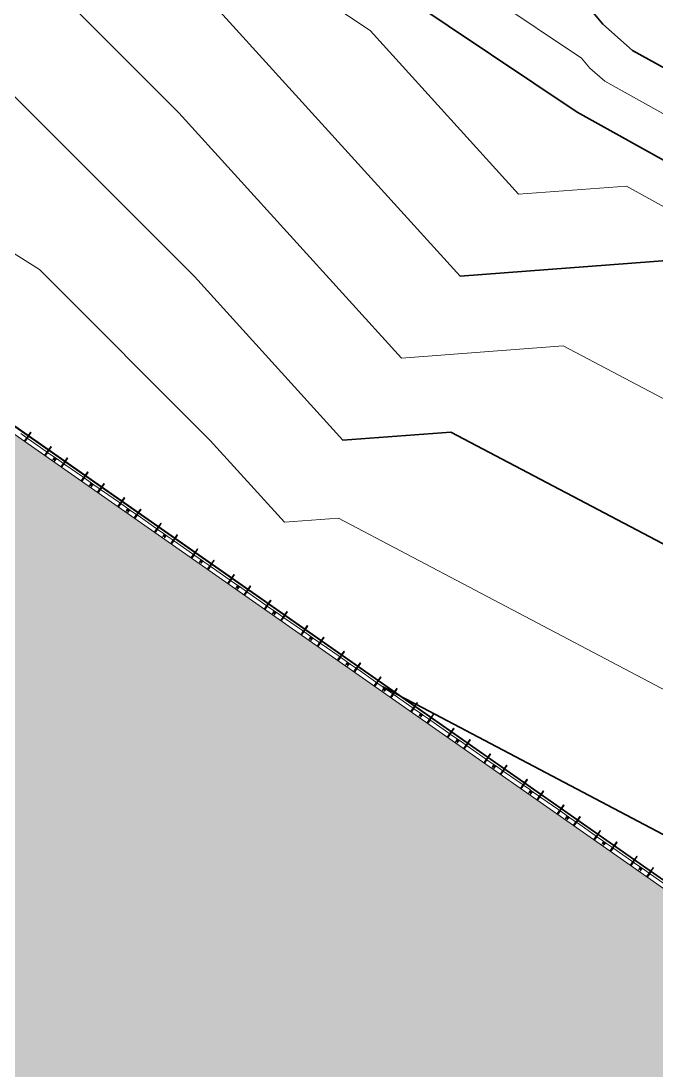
# Model space of a CAD drawing. Header units: millimetres. Extents: x -861324 to 439029, y -308065 to 694685.
# Drawn here: x -388432 to -352718, y 197215 to 256241 of the extents above; entities that cross this region are included whole.
import ezdxf

# ---------------------------------------------------------------- set-up
doc = ezdxf.new("R2010")
doc.units = ezdxf.units.MM
for name, color, linetype, lineweight in [('A-DETL-GENF', 92, 'Continuous', 9), ('A-DETL-THIN', 151, 'Continuous', 9), ('A-GENM', 13, 'Continuous', 9), ('C-TOPO-MAJR', 7, 'Continuous', 35), ('C-TOPO-MINR', 7, 'Continuous', 9), ('S-BEAM', 12, 'Continuous', 9)]:
    doc.layers.add(name, color=color, linetype=linetype, lineweight=lineweight)

# ---------------------------------------------------------------- blocks, each defined once
blk = doc.blocks.new('Dầm C52 - Dầm C52-19794-BỐ TRÍ BÈ PIN HỒ BẢN MÒNG')
at = {"layer": 'S-BEAM', "color": 7}
for p, q in [((38987, 20), (39347, 20)), ((39387, 20), (39613, 20)), ((39613, 20), (39613, -20)), ((39347, -20), (38987, -20)), ((39613, -20), (39387, -20))]:
    blk.add_line(p, q, dxfattribs=at)
blk = doc.blocks.new('Dầm C52 - Dầm C52-V178-BỐ TRÍ BÈ PIN HỒ BẢN MÒNG')
at = {"layer": 'S-BEAM', "color": 7}
for p, q in [((38987, 20), (39347, 20)), ((39387, 20), (39613, 20)), ((39613, 20), (39613, -20)), ((39347, -20), (38987, -20)), ((39613, -20), (39412, -20))]:
    blk.add_line(p, q, dxfattribs=at)
blk = doc.blocks.new('Dầm C52 - Dầm C52-V179-BỐ TRÍ BÈ PIN HỒ BẢN MÒNG')
at = {"layer": 'S-BEAM', "color": 7}
for p, q in [((38987, 20), (39347, 20)), ((39387, 20), (39613, 20)), ((39613, 20), (39613, -20)), ((39347, -20), (38987, -20)), ((39613, -20), (39400, -20))]:
    blk.add_line(p, q, dxfattribs=at)
blk = doc.blocks.new('Dầm C52 - Dầm C52-V180-BỐ TRÍ BÈ PIN HỒ BẢN MÒNG')
at = {"layer": 'S-BEAM', "color": 7}
for p, q in [((38987, 20), (39347, 20)), ((39387, 20), (39613, 20)), ((39613, 20), (39613, -20)), ((39347, -20), (38987, -20)), ((39613, -20), (39387, -20))]:
    blk.add_line(p, q, dxfattribs=at)
blk = doc.blocks.new('Dầm C52 - Dầm C52-V181-BỐ TRÍ BÈ PIN HỒ BẢN MÒNG')
at = {"layer": 'S-BEAM', "color": 7}
for p, q in [((38987, 20), (39335, 20)), ((39387, 20), (39613, 20)), ((39613, 20), (39613, -20)), ((39347, -20), (38987, -20)), ((39613, -20), (39387, -20))]:
    blk.add_line(p, q, dxfattribs=at)
blk = doc.blocks.new('Dầm C52 - Dầm C52-V182-BỐ TRÍ BÈ PIN HỒ BẢN MÒNG')
at = {"layer": 'S-BEAM', "color": 7}
for p, q in [((38987, 20), (39347, 20)), ((39387, 20), (39613, 20)), ((39613, 20), (39613, -20)), ((39347, -20), (38987, -20)), ((39613, -20), (39387, -20))]:
    blk.add_line(p, q, dxfattribs=at)
blk = doc.blocks.new('Dầm C52 - Dầm C52-V183-BỐ TRÍ BÈ PIN HỒ BẢN MÒNG')
at = {"layer": 'S-BEAM', "color": 7}
for p, q in [((38987, 20), (39322, 20)), ((39387, 20), (39613, 20)), ((39613, 20), (39613, -20)), ((39347, -20), (38987, -20)), ((39613, -20), (39387, -20))]:
    blk.add_line(p, q, dxfattribs=at)
blk = doc.blocks.new('Dai phao do pin - DẢI PHAO ĐỠ PIN-V210-BỐ TRÍ BÈ PIN HỒ BẢN MÒNG')
at = {"layer": 'A-GENM', "color": 7}
for p, q in [((-780, 242), (-1130, 242)), ((-780, 242), (-721, 242)), ((-730, 0), (-730, 192)), ((-681, 242), (-620, 242)), ((-670, 192), (-670, 0)), ((610, 242), (-620, 242)), ((610, 242), (669, 242)), ((660, 0), (660, 192)), ((709, 242), (770, 242)), ((720, 192), (720, 0)), ((1130, 242), (770, 242)), ((1190, 118), (1190, 182)), ((1282, 118), (1190, 118)), ((1198, 88), (1198, 0)), ((1320, 118), (1228, 118)), ((1312, 0), (1312, 88)), ((1320, 182), (1320, 118)), ((1730, 242), (1380, 242)), ((1730, 242), (1789, 242)), ((1780, 0), (1780, 192)), ((1829, 242), (1890, 242)), ((1840, 192), (1840, 0)), ((3120, 242), (1890, 242)), ((3120, 242), (3179, 242)), ((3170, 0), (3170, 192)), ((3219, 242), (3280, 242)), ((3230, 192), (3230, 0)), ((3640, 242), (3280, 242)), ((3700, 118), (3700, 182)), ((3792, 118), (3700, 118)), ((3708, 88), (3708, 0)), ((3830, 118), (3738, 118)), ((3822, 0), (3822, 88)), ((3830, 182), (3830, 118)), ((4240, 242), (3890, 242)), ((4240, 242), (4299, 242)), ((4290, 0), (4290, 192)), ((4339, 242), (4400, 242)), ((4350, 192), (4350, 0)), ((5630, 242), (4400, 242)), ((5630, 242), (5689, 242)), ((5680, 0), (5680, 192)), ((5729, 242), (5790, 242)), ((5740, 192), (5740, 0)), ((6150, 242), (5790, 242)), ((6210, 118), (6210, 182)), ((6302, 118), (6210, 118)), ((6218, 88), (6218, 0)), ((6340, 118), (6248, 118)), ((6332, 0), (6332, 88)), ((6340, 182), (6340, 118)), ((6750, 242), (6400, 242)), ((6750, 242), (6809, 242)), ((6800, 0), (6800, 192)), ((6849, 242), (6910, 242)), ((6860, 192), (6860, 0)), ((8140, 242), (6910, 242)), ((8140, 242), (8199, 242)), ((8190, 0), (8190, 192)), ((8239, 242), (8300, 242)), ((8250, 192), (8250, 0)), ((8660, 242), (8300, 242)), ((8720, 118), (8720, 182)), ((8812, 118), (8720, 118)), ((8728, 88), (8728, 0)), ((8850, 118), (8758, 118)), ((8842, 0), (8842, 88)), ((8850, 182), (8850, 118)), ((9260, 242), (8910, 242)), ((9260, 242), (9319, 242)), ((9310, 0), (9310, 192)), ((9359, 242), (9420, 242)), ((9370, 192), (9370, 0)), ((10650, 242), (9420, 242)), ((10650, 242), (10683, 242)), ((10700, 0), (10700, 192)), ((10749, 242), (10810, 242)), ((10760, 192), (10760, 0)), ((11170, 242), (10810, 242)), ((11230, 118), (11230, 182)), ((11322, 118), (11230, 118)), ((11238, 88), (11238, 0)), ((11360, 118), (11268, 118)), ((11352, 0), (11352, 88)), ((11360, 182), (11360, 118)), ((11770, 242), (11420, 242)), ((11770, 242), (11829, 242)), ((11820, 0), (11820, 192)), ((11869, 242), (11930, 242)), ((11880, 192), (11880, 0)), ((13160, 242), (11930, 242)), ((13160, 242), (13219, 242)), ((13210, 0), (13210, 192)), ((13259, 242), (13320, 242)), ((13270, 192), (13270, 0)), ((13680, 242), (13320, 242)), ((13740, 118), (13740, 182)), ((13832, 118), (13740, 118)), ((13748, 88), (13748, 0)), ((13870, 118), (13778, 118)), ((13862, 0), (13862, 88)), ((13870, 182), (13870, 118)), ((14280, 242), (13930, 242)), ((14280, 242), (14339, 242)), ((14330, 0), (14330, 192)), ((14379, 242), (14440, 242)), ((14390, 192), (14390, 0)), ((15670, 242), (14440, 242)), ((15670, 242), (15729, 242)), ((15720, 0), (15720, 192)), ((15769, 242), (15830, 242)), ((15780, 192), (15780, 0)), ((16190, 242), (15830, 242)), ((16250, 118), (16250, 182)), ((16342, 118), (16250, 118)), ((16258, 88), (16258, 0)), ((16380, 118), (16288, 118)), ((16372, 0), (16372, 88)), ((16380, 182), (16380, 118)), ((16790, 242), (16440, 242)), ((16790, 242), (16849, 242)), ((16840, 0), (16840, 192)), ((16889, 242), (16950, 242)), ((16900, 192), (16900, 0)), ((18180, 242), (16950, 242)), ((18180, 242), (18239, 242)), ((18230, 0), (18230, 192)), ((18279, 242), (18340, 242)), ((18290, 192), (18290, 0)), ((18700, 242), (18340, 242)), ((18760, 118), (18760, 182)), ((18852, 118), (18760, 118)), ((18768, 88), (18768, 0)), ((18890, 118), (18798, 118)), ((18882, 0), (18882, 88)), ((18890, 182), (18890, 118)), ((19300, 242), (18950, 242)), ((19300, 242), (19359, 242)), ((19350, 0), (19350, 192)), ((19399, 242), (19460, 242)), ((19410, 192), (19410, 0)), ((20690, 242), (19460, 242)), ((20690, 242), (20749, 242)), ((20740, 0), (20740, 192)), ((20789, 242), (20850, 242)), ((20800, 192), (20800, 0)), ((21210, 242), (20850, 242)), ((21270, 118), (21270, 182)), ((21362, 118), (21270, 118)), ((21278, 88), (21278, 0)), ((21400, 118), (21308, 118)), ((21392, 0), (21392, 88)), ((21400, 182), (21400, 118)), ((21810, 242), (21460, 242)), ((21810, 242), (21869, 242)), ((21860, 0), (21860, 192)), ((21909, 242), (21970, 242)), ((21920, 192), (21920, 0)), ((23200, 242), (21970, 242)), ((23200, 242), (23259, 242)), ((23250, 0), (23250, 192)), ((23299, 242), (23360, 242)), ((23310, 192), (23310, 0)), ((23720, 242), (23360, 242)), ((23780, 118), (23780, 182)), ((23872, 118), (23780, 118)), ((23788, 88), (23788, 0)), ((23910, 118), (23818, 118)), ((23902, 0), (23902, 88)), ((23910, 182), (23910, 118)), ((24320, 242), (23970, 242)), ((24326, 242), (24379, 242)), ((24370, 0), (24370, 192)), ((24419, 242), (24480, 242)), ((24430, 192), (24430, 0)), ((25710, 242), (24480, 242)), ((25710, 242), (25769, 242)), ((25760, 0), (25760, 192)), ((25809, 242), (25870, 242)), ((25820, 192), (25820, 0)), ((26230, 242), (25870, 242)), ((26290, 118), (26290, 182)), ((26382, 118), (26290, 118)), ((26298, 88), (26298, 0)), ((26420, 118), (26328, 118)), ((26412, 0), (26412, 88)), ((26420, 182), (26420, 118)), ((26830, 242), (26480, 242)), ((26830, 242), (26889, 242)), ((26880, 0), (26880, 192)), ((26929, 242), (26990, 242)), ((26940, 192), (26940, 0)), ((28220, 242), (26990, 242)), ((28220, 242), (28279, 242)), ((28270, 0), (28270, 192)), ((28319, 242), (28380, 242)), ((28330, 192), (28330, 0)), ((28740, 242), (28380, 242)), ((28800, 118), (28800, 182)), ((28892, 118), (28800, 118)), ((28808, 88), (28808, 0)), ((28930, 118), (28838, 118)), ((28922, 0), (28922, 88)), ((28930, 182), (28930, 118)), ((29340, 242), (28990, 242)), ((29340, 242), (29399, 242)), ((29390, 0), (29390, 192)), ((29439, 242), (29500, 242)), ((29450, 192), (29450, 0)), ((30730, 242), (29500, 242)), ((30730, 242), (30789, 242)), ((30780, 0), (30780, 192)), ((30829, 242), (30890, 242)), ((30840, 192), (30840, 0)), ((31250, 242), (30890, 242)), ((31310, 118), (31310, 182)), ((31402, 118), (31310, 118)), ((31318, 88), (31318, 0)), ((31440, 118), (31348, 118)), ((31432, 0), (31432, 88)), ((31440, 182), (31440, 118)), ((31850, 242), (31500, 242)), ((31850, 242), (31909, 242)), ((31900, 0), (31900, 192)), ((31949, 242), (32010, 242)), ((31960, 192), (31960, 0)), ((33240, 242), (32010, 242)), ((33240, 242), (33299, 242)), ((33290, 0), (33290, 192)), ((33339, 242), (33400, 242)), ((33350, 192), (33350, 0)), ((33760, 242), (33400, 242)), ((33820, 118), (33820, 182)), ((33912, 118), (33820, 118)), ((33828, 88), (33828, 0)), ((33950, 118), (33858, 118)), ((33942, 0), (33942, 88)), ((33950, 182), (33950, 118)), ((34360, 242), (34010, 242)), ((34360, 242), (34419, 242)), ((34410, 0), (34410, 192)), ((34459, 242), (34520, 242)), ((34470, 192), (34470, 0)), ((35750, 242), (34520, 242)), ((35750, 242), (35809, 242)), ((35800, 0), (35800, 192)), ((35849, 242), (35910, 242)), ((35860, 192), (35860, 0)), ((36270, 242), (35910, 242)), ((36330, 118), (36330, 182)), ((36422, 118), (36330, 118)), ((36338, 88), (36338, 0)), ((36460, 118), (36368, 118)), ((36452, 0), (36452, 88)), ((36460, 182), (36460, 118)), ((36870, 242), (36520, 242)), ((36870, 242), (36929, 242)), ((36920, 0), (36920, 192)), ((36969, 242), (37030, 242)), ((36980, 192), (36980, 0)), ((38260, 242), (37030, 242)), ((38260, 242), (38319, 242)), ((38310, 0), (38310, 192)), ((38359, 242), (38420, 242)), ((38370, 192), (38370, 0)), ((38780, 242), (38420, 242)), ((38840, 118), (38840, 182)), ((38932, 118), (38840, 118)), ((38848, 88), (38848, 0)), ((38970, 118), (38878, 118)), ((38962, 0), (38962, 88)), ((38970, 182), (38970, 118)), ((39380, 242), (39030, 242)), ((39380, 242), (39439, 242)), ((39430, 0), (39430, 192)), ((39479, 242), (39540, 242)), ((39490, 192), (39490, 0)), ((40770, 242), (39540, 242)), ((40770, 242), (40829, 242)), ((40820, 0), (40820, 192)), ((40869, 242), (40930, 242)), ((40880, 192), (40880, 0)), ((41290, 242), (40930, 242)), ((41350, 118), (41350, 182)), ((41442, 118), (41350, 118)), ((41358, 88), (41358, 0)), ((41480, 118), (41388, 118)), ((41472, 0), (41472, 88)), ((41480, 182), (41480, 118)), ((41890, 242), (41540, 242)), ((41890, 242), (41949, 242)), ((41940, 0), (41940, 192)), ((41989, 242), (42050, 242)), ((42000, 192), (42000, 0)), ((43280, 242), (42050, 242))]:
    blk.add_line(p, q, dxfattribs=at)
at = {"layer": 'A-GENM', "color": 9}
for p, q in [((-780, 242), (-721, 242)), ((-681, 242), (-620, 242)), ((610, 242), (669, 242)), ((709, 242), (770, 242)), ((1130, 242), (1312, 242)), ((1312, 242), (1130, 242)), ((1190, 182), (1190, 118)), ((1190, 118), (1190, 182)), ((1190, 182), (1190, 118)), ((1190, 118), (1282, 118)), ((1282, 118), (1190, 118)), ((1190, 118), (1282, 118)), ((1198, 242), (1380, 242)), ((1198, 116), (1198, 242)), ((1198, 242), (1198, 116)), ((1380, 242), (1198, 242)), ((1228, 118), (1320, 118)), ((1320, 118), (1228, 118)), ((1228, 118), (1320, 118)), ((1312, 242), (1312, 116)), ((1312, 116), (1312, 242)), ((1320, 118), (1320, 182)), ((1320, 182), (1320, 118)), ((1320, 118), (1320, 182)), ((1730, 242), (1789, 242)), ((1829, 242), (1890, 242)), ((3120, 242), (3179, 242)), ((3219, 242), (3280, 242)), ((3640, 242), (3822, 242)), ((3822, 242), (3640, 242)), ((3700, 182), (3700, 118)), ((3700, 118), (3700, 182)), ((3700, 182), (3700, 118)), ((3700, 118), (3792, 118)), ((3792, 118), (3700, 118)), ((3700, 118), (3792, 118)), ((3708, 242), (3890, 242)), ((3708, 116), (3708, 242)), ((3708, 242), (3708, 116)), ((3890, 242), (3708, 242)), ((3738, 118), (3830, 118)), ((3830, 118), (3738, 118)), ((3738, 118), (3830, 118)), ((3822, 242), (3822, 116)), ((3822, 116), (3822, 242)), ((3830, 118), (3830, 182)), ((3830, 182), (3830, 118)), ((3830, 118), (3830, 182)), ((4240, 242), (4299, 242)), ((4339, 242), (4400, 242)), ((5630, 242), (5689, 242)), ((5729, 242), (5790, 242)), ((6150, 242), (6332, 242)), ((6332, 242), (6150, 242)), ((6210, 182), (6210, 118)), ((6210, 118), (6210, 182)), ((6210, 182), (6210, 118)), ((6210, 118), (6302, 118)), ((6302, 118), (6210, 118)), ((6210, 118), (6302, 118)), ((6218, 242), (6400, 242)), ((6218, 116), (6218, 242)), ((6218, 242), (6218, 116)), ((6400, 242), (6218, 242)), ((6248, 118), (6340, 118)), ((6340, 118), (6248, 118)), ((6248, 118), (6340, 118)), ((6332, 242), (6332, 116)), ((6332, 116), (6332, 242)), ((6340, 118), (6340, 182)), ((6340, 182), (6340, 118)), ((6340, 118), (6340, 182)), ((6750, 242), (6809, 242)), ((6849, 242), (6910, 242)), ((8140, 242), (8199, 242)), ((8239, 242), (8300, 242)), ((8660, 242), (8842, 242)), ((8842, 242), (8660, 242)), ((8720, 182), (8720, 118)), ((8720, 118), (8720, 182)), ((8720, 182), (8720, 118)), ((8720, 118), (8812, 118)), ((8812, 118), (8720, 118)), ((8720, 118), (8812, 118)), ((8728, 242), (8910, 242)), ((8728, 116), (8728, 242)), ((8728, 242), (8728, 116)), ((8910, 242), (8728, 242)), ((8758, 118), (8850, 118)), ((8850, 118), (8758, 118)), ((8758, 118), (8850, 118)), ((8842, 242), (8842, 116)), ((8842, 116), (8842, 242)), ((8850, 118), (8850, 182)), ((8850, 182), (8850, 118)), ((8850, 118), (8850, 182)), ((9260, 242), (9319, 242)), ((9359, 242), (9420, 242)), ((10749, 242), (10810, 242)), ((11170, 242), (11352, 242)), ((11352, 242), (11170, 242)), ((11230, 182), (11230, 118)), ((11230, 118), (11230, 182)), ((11230, 182), (11230, 118)), ((11230, 118), (11322, 118)), ((11322, 118), (11230, 118)), ((11230, 118), (11322, 118)), ((11238, 242), (11420, 242)), ((11238, 116), (11238, 242)), ((11238, 242), (11238, 116)), ((11420, 242), (11238, 242)), ((11268, 118), (11360, 118)), ((11360, 118), (11268, 118)), ((11268, 118), (11360, 118)), ((11352, 242), (11352, 116)), ((11352, 116), (11352, 242)), ((11360, 118), (11360, 182)), ((11360, 182), (11360, 118)), ((11360, 118), (11360, 182)), ((11770, 242), (11829, 242)), ((11869, 242), (11930, 242)), ((13160, 242), (13219, 242)), ((13259, 242), (13320, 242)), ((13680, 242), (13862, 242)), ((13862, 242), (13680, 242)), ((13740, 182), (13740, 118)), ((13740, 118), (13740, 182)), ((13740, 182), (13740, 118)), ((13740, 118), (13832, 118)), ((13832, 118), (13740, 118)), ((13740, 118), (13832, 118)), ((13748, 242), (13930, 242)), ((13748, 116), (13748, 242)), ((13748, 242), (13748, 116)), ((13930, 242), (13748, 242)), ((13778, 118), (13870, 118)), ((13870, 118), (13778, 118)), ((13778, 118), (13870, 118)), ((13862, 242), (13862, 116)), ((13862, 116), (13862, 242)), ((13870, 118), (13870, 182)), ((13870, 182), (13870, 118)), ((13870, 118), (13870, 182)), ((14280, 242), (14339, 242)), ((14379, 242), (14440, 242)), ((15670, 242), (15729, 242)), ((15769, 242), (15830, 242)), ((16190, 242), (16372, 242)), ((16372, 242), (16190, 242)), ((16250, 182), (16250, 118)), ((16250, 118), (16250, 182)), ((16250, 182), (16250, 118)), ((16250, 118), (16342, 118)), ((16342, 118), (16250, 118)), ((16250, 118), (16342, 118)), ((16258, 242), (16440, 242)), ((16258, 116), (16258, 242)), ((16258, 242), (16258, 116)), ((16440, 242), (16258, 242)), ((16288, 118), (16380, 118)), ((16380, 118), (16288, 118)), ((16288, 118), (16380, 118)), ((16372, 242), (16372, 116)), ((16372, 116), (16372, 242)), ((16380, 118), (16380, 182)), ((16380, 182), (16380, 118)), ((16380, 118), (16380, 182)), ((16790, 242), (16849, 242)), ((16889, 242), (16950, 242)), ((18180, 242), (18239, 242)), ((18279, 242), (18340, 242)), ((18700, 242), (18882, 242)), ((18882, 242), (18700, 242)), ((18760, 182), (18760, 118)), ((18760, 118), (18760, 182)), ((18760, 182), (18760, 118)), ((18760, 118), (18852, 118)), ((18852, 118), (18760, 118)), ((18760, 118), (18852, 118)), ((18768, 242), (18950, 242)), ((18768, 116), (18768, 242)), ((18768, 242), (18768, 116)), ((18950, 242), (18768, 242)), ((18798, 118), (18890, 118)), ((18890, 118), (18798, 118)), ((18798, 118), (18890, 118)), ((18882, 242), (18882, 116)), ((18882, 116), (18882, 242)), ((18890, 118), (18890, 182)), ((18890, 182), (18890, 118)), ((18890, 118), (18890, 182)), ((19300, 242), (19359, 242)), ((19399, 242), (19460, 242)), ((20690, 242), (20749, 242)), ((20789, 242), (20850, 242)), ((21210, 242), (21392, 242)), ((21392, 242), (21210, 242)), ((21270, 182), (21270, 118)), ((21270, 118), (21270, 182)), ((21270, 182), (21270, 118)), ((21270, 118), (21362, 118)), ((21362, 118), (21270, 118)), ((21270, 118), (21362, 118)), ((21278, 242), (21460, 242)), ((21278, 116), (21278, 242)), ((21278, 242), (21278, 116)), ((21460, 242), (21278, 242)), ((21308, 118), (21400, 118)), ((21400, 118), (21308, 118)), ((21308, 118), (21400, 118)), ((21392, 242), (21392, 116)), ((21392, 116), (21392, 242)), ((21400, 118), (21400, 182)), ((21400, 182), (21400, 118)), ((21400, 118), (21400, 182)), ((21810, 242), (21869, 242)), ((21909, 242), (21970, 242)), ((23200, 242), (23259, 242)), ((23299, 242), (23360, 242)), ((23720, 242), (23902, 242)), ((23902, 242), (23720, 242)), ((23780, 182), (23780, 118)), ((23780, 118), (23780, 182)), ((23780, 182), (23780, 118)), ((23780, 118), (23872, 118)), ((23872, 118), (23780, 118)), ((23780, 118), (23872, 118)), ((23788, 242), (23970, 242)), ((23788, 116), (23788, 242)), ((23788, 242), (23788, 116)), ((23970, 242), (23788, 242)), ((23818, 118), (23910, 118)), ((23910, 118), (23818, 118)), ((23818, 118), (23910, 118)), ((23902, 242), (23902, 116)), ((23902, 116), (23902, 242)), ((23910, 118), (23910, 182)), ((23910, 182), (23910, 118)), ((23910, 118), (23910, 182)), ((24326, 242), (24379, 242)), ((24419, 242), (24480, 242)), ((25710, 242), (25769, 242)), ((25809, 242), (25870, 242)), ((26230, 242), (26412, 242)), ((26412, 242), (26230, 242)), ((26290, 182), (26290, 118)), ((26290, 118), (26290, 182)), ((26290, 182), (26290, 118)), ((26290, 118), (26382, 118)), ((26382, 118), (26290, 118)), ((26290, 118), (26382, 118)), ((26298, 242), (26480, 242)), ((26298, 116), (26298, 242)), ((26298, 242), (26298, 116)), ((26480, 242), (26298, 242)), ((26328, 118), (26420, 118)), ((26420, 118), (26328, 118)), ((26328, 118), (26420, 118)), ((26412, 242), (26412, 116)), ((26412, 116), (26412, 242)), ((26420, 118), (26420, 182)), ((26420, 182), (26420, 118)), ((26420, 118), (26420, 182)), ((26830, 242), (26889, 242)), ((26929, 242), (26990, 242)), ((28220, 242), (28279, 242)), ((28319, 242), (28380, 242)), ((28740, 242), (28922, 242)), ((28922, 242), (28740, 242)), ((28800, 182), (28800, 118)), ((28800, 118), (28800, 182)), ((28800, 182), (28800, 118)), ((28800, 118), (28892, 118)), ((28892, 118), (28800, 118)), ((28800, 118), (28892, 118)), ((28808, 242), (28990, 242)), ((28808, 116), (28808, 242)), ((28808, 242), (28808, 116)), ((28990, 242), (28808, 242)), ((28838, 118), (28930, 118)), ((28930, 118), (28838, 118)), ((28838, 118), (28930, 118)), ((28922, 242), (28922, 116)), ((28922, 116), (28922, 242)), ((28930, 118), (28930, 182)), ((28930, 182), (28930, 118)), ((28930, 118), (28930, 182)), ((29340, 242), (29399, 242)), ((29439, 242), (29500, 242)), ((30730, 242), (30789, 242)), ((30829, 242), (30890, 242)), ((31250, 242), (31432, 242)), ((31432, 242), (31250, 242)), ((31310, 182), (31310, 118)), ((31310, 118), (31310, 182)), ((31310, 182), (31310, 118)), ((31310, 118), (31402, 118)), ((31402, 118), (31310, 118)), ((31310, 118), (31402, 118)), ((31318, 242), (31500, 242)), ((31318, 116), (31318, 242)), ((31318, 242), (31318, 116)), ((31500, 242), (31318, 242)), ((31348, 118), (31440, 118)), ((31440, 118), (31348, 118)), ((31348, 118), (31440, 118)), ((31432, 242), (31432, 116)), ((31432, 116), (31432, 242)), ((31440, 118), (31440, 182)), ((31440, 182), (31440, 118)), ((31440, 118), (31440, 182)), ((31850, 242), (31909, 242)), ((31949, 242), (32010, 242)), ((33240, 242), (33299, 242)), ((33339, 242), (33400, 242)), ((33760, 242), (33942, 242)), ((33942, 242), (33760, 242)), ((33820, 182), (33820, 118)), ((33820, 118), (33820, 182)), ((33820, 182), (33820, 118)), ((33820, 118), (33912, 118)), ((33912, 118), (33820, 118)), ((33820, 118), (33912, 118)), ((33828, 242), (34010, 242)), ((33828, 116), (33828, 242)), ((33828, 242), (33828, 116)), ((34010, 242), (33828, 242)), ((33858, 118), (33950, 118)), ((33950, 118), (33858, 118)), ((33858, 118), (33950, 118)), ((33942, 242), (33942, 116)), ((33942, 116), (33942, 242)), ((33950, 118), (33950, 182)), ((33950, 182), (33950, 118)), ((33950, 118), (33950, 182)), ((34360, 242), (34419, 242)), ((34459, 242), (34520, 242)), ((35750, 242), (35809, 242)), ((35849, 242), (35910, 242)), ((36270, 242), (36452, 242)), ((36452, 242), (36270, 242)), ((36330, 182), (36330, 118)), ((36330, 118), (36330, 182)), ((36330, 182), (36330, 118)), ((36330, 118), (36422, 118)), ((36422, 118), (36330, 118)), ((36330, 118), (36422, 118)), ((36338, 242), (36520, 242)), ((36338, 116), (36338, 242)), ((36338, 242), (36338, 116)), ((36520, 242), (36338, 242)), ((36368, 118), (36460, 118)), ((36460, 118), (36368, 118)), ((36368, 118), (36460, 118)), ((36452, 242), (36452, 116)), ((36452, 116), (36452, 242)), ((36460, 118), (36460, 182)), ((36460, 182), (36460, 118)), ((36460, 118), (36460, 182)), ((36870, 242), (36929, 242)), ((36969, 242), (37030, 242)), ((38260, 242), (38319, 242)), ((38359, 242), (38420, 242)), ((38780, 242), (38962, 242)), ((38962, 242), (38780, 242)), ((38840, 182), (38840, 118)), ((38840, 118), (38840, 182)), ((38840, 182), (38840, 118)), ((38840, 118), (38932, 118)), ((38932, 118), (38840, 118)), ((38840, 118), (38932, 118)), ((38848, 242), (39030, 242)), ((38848, 116), (38848, 242)), ((38848, 242), (38848, 116)), ((39030, 242), (38848, 242)), ((38878, 118), (38970, 118)), ((38970, 118), (38878, 118)), ((38878, 118), (38970, 118)), ((38962, 242), (38962, 116)), ((38962, 116), (38962, 242)), ((38970, 118), (38970, 182)), ((38970, 182), (38970, 118)), ((38970, 118), (38970, 182)), ((39380, 242), (39439, 242)), ((39479, 242), (39540, 242)), ((40770, 242), (40829, 242)), ((40869, 242), (40930, 242)), ((41290, 242), (41472, 242)), ((41472, 242), (41290, 242)), ((41350, 182), (41350, 118)), ((41350, 118), (41350, 182)), ((41350, 182), (41350, 118)), ((41350, 118), (41442, 118)), ((41442, 118), (41350, 118)), ((41350, 118), (41442, 118)), ((41358, 242), (41540, 242)), ((41358, 116), (41358, 242)), ((41358, 242), (41358, 116)), ((41540, 242), (41358, 242)), ((41388, 118), (41480, 118)), ((41480, 118), (41388, 118)), ((41388, 118), (41480, 118)), ((41472, 242), (41472, 116)), ((41472, 116), (41472, 242)), ((41480, 118), (41480, 182)), ((41480, 182), (41480, 118)), ((41480, 118), (41480, 182)), ((41890, 242), (41949, 242)), ((41989, 242), (42050, 242))]:
    blk.add_line(p, q, dxfattribs=at)
at = {"layer": 'A-GENM', "color": 7}
for centre, radius, start, end in [((-780, 192), 50, 360, 90), ((-780, 192), 50, 360, 75), ((-620, 192), 50, 90, 180), ((-620, 192), 50, 90, 165), ((610, 192), 50, 360, 90), ((610, 192), 50, 360, 75), ((770, 192), 50, 90, 180), ((770, 192), 50, 90, 165), ((1130, 182), 60, 360, 90), ((1228, 88), 30, 90, 180), ((1282, 88), 30, 360, 90), ((1380, 182), 60, 90, 180), ((1730, 192), 50, 360, 90), ((1730, 192), 50, 360, 75), ((1890, 192), 50, 90, 180), ((1890, 192), 50, 90, 165), ((3120, 192), 50, 360, 90), ((3120, 192), 50, 360, 75), ((3280, 192), 50, 90, 180), ((3280, 192), 50, 90, 165), ((3640, 182), 60, 360, 90), ((3738, 88), 30, 90, 180), ((3792, 88), 30, 360, 90), ((3890, 182), 60, 90, 180), ((4240, 192), 50, 360, 90), ((4240, 192), 50, 360, 75), ((4400, 192), 50, 90, 180), ((4400, 192), 50, 90, 165), ((5630, 192), 50, 360, 90), ((5630, 192), 50, 360, 75), ((5790, 192), 50, 90, 180), ((5790, 192), 50, 90, 165), ((6150, 182), 60, 360, 90), ((6248, 88), 30, 90, 180), ((6302, 88), 30, 360, 90), ((6400, 182), 60, 90, 180), ((6750, 192), 50, 360, 90), ((6750, 192), 50, 360, 75), ((6910, 192), 50, 90, 180), ((6910, 192), 50, 90, 165), ((8140, 192), 50, 360, 90), ((8140, 192), 50, 360, 75), ((8300, 192), 50, 90, 180), ((8300, 192), 50, 90, 165), ((8660, 182), 60, 360, 90), ((8758, 88), 30, 90, 180), ((8812, 88), 30, 360, 90), ((8910, 182), 60, 90, 180), ((9260, 192), 50, 360, 90), ((9260, 192), 50, 360, 75), ((9420, 192), 50, 90, 180), ((9420, 192), 50, 90, 165), ((10650, 192), 50, 360, 90), ((10650, 192), 50, 360, 75), ((10810, 192), 50, 90, 180), ((10810, 192), 50, 90, 165), ((11170, 182), 60, 360, 90), ((11268, 88), 30, 90, 180), ((11322, 88), 30, 360, 90), ((11420, 182), 60, 90, 180), ((11770, 192), 50, 360, 90), ((11770, 192), 50, 360, 75), ((11930, 192), 50, 90, 180), ((11930, 192), 50, 90, 165), ((13160, 192), 50, 360, 90), ((13160, 192), 50, 360, 75), ((13320, 192), 50, 90, 180), ((13320, 192), 50, 90, 165), ((13680, 182), 60, 360, 90), ((13778, 88), 30, 90, 180), ((13832, 88), 30, 360, 90), ((13930, 182), 60, 90, 180), ((14280, 192), 50, 360, 90), ((14280, 192), 50, 360, 75), ((14440, 192), 50, 90, 180), ((14440, 192), 50, 90, 165), ((15670, 192), 50, 360, 90), ((15670, 192), 50, 360, 75), ((15830, 192), 50, 90, 180), ((15830, 192), 50, 90, 165), ((16190, 182), 60, 360, 90), ((16288, 88), 30, 90, 180), ((16342, 88), 30, 360, 90), ((16440, 182), 60, 90, 180), ((16790, 192), 50, 360, 90), ((16790, 192), 50, 360, 75), ((16950, 192), 50, 90, 180), ((16950, 192), 50, 90, 165), ((18180, 192), 50, 360, 90), ((18180, 192), 50, 360, 75), ((18340, 192), 50, 90, 180), ((18340, 192), 50, 90, 165), ((18700, 182), 60, 360, 90), ((18798, 88), 30, 90, 180), ((18852, 88), 30, 360, 90), ((18950, 182), 60, 90, 180), ((19300, 192), 50, 360, 90), ((19300, 192), 50, 360, 75), ((19460, 192), 50, 90, 180), ((19460, 192), 50, 90, 165), ((20690, 192), 50, 360, 90), ((20690, 192), 50, 360, 75), ((20850, 192), 50, 90, 180), ((20850, 192), 50, 90, 165), ((21210, 182), 60, 360, 90), ((21308, 88), 30, 90, 180), ((21362, 88), 30, 360, 90), ((21460, 182), 60, 90, 180), ((21810, 192), 50, 360, 90), ((21810, 192), 50, 360, 75), ((21970, 192), 50, 90, 180), ((21970, 192), 50, 90, 165), ((23200, 192), 50, 360, 90), ((23200, 192), 50, 360, 75), ((23360, 192), 50, 90, 180), ((23360, 192), 50, 90, 165), ((23720, 182), 60, 360, 90), ((23818, 88), 30, 90, 180), ((23872, 88), 30, 360, 90), ((23970, 182), 60, 90, 180), ((24320, 192), 50, 360, 90), ((24320, 192), 50, 360, 75), ((24480, 192), 50, 90, 180), ((24480, 192), 50, 90, 165), ((25710, 192), 50, 360, 90), ((25710, 192), 50, 360, 75), ((25870, 192), 50, 90, 180), ((25870, 192), 50, 90, 165), ((26230, 182), 60, 360, 90), ((26328, 88), 30, 90, 180), ((26382, 88), 30, 360, 90), ((26480, 182), 60, 90, 180), ((26830, 192), 50, 360, 90), ((26830, 192), 50, 360, 75), ((26990, 192), 50, 90, 180), ((26990, 192), 50, 90, 165), ((28220, 192), 50, 360, 90), ((28220, 192), 50, 360, 75), ((28380, 192), 50, 90, 180), ((28380, 192), 50, 90, 165), ((28740, 182), 60, 360, 90), ((28838, 88), 30, 90, 180), ((28892, 88), 30, 360, 90), ((28990, 182), 60, 90, 180), ((29340, 192), 50, 360, 90), ((29340, 192), 50, 360, 75), ((29500, 192), 50, 90, 180), ((29500, 192), 50, 90, 165), ((30730, 192), 50, 360, 90), ((30730, 192), 50, 360, 75), ((30890, 192), 50, 90, 180), ((30890, 192), 50, 90, 165), ((31250, 182), 60, 360, 90), ((31348, 88), 30, 90, 180), ((31402, 88), 30, 360, 90), ((31500, 182), 60, 90, 180), ((31850, 192), 50, 360, 90), ((31850, 192), 50, 360, 75), ((32010, 192), 50, 90, 180), ((32010, 192), 50, 90, 165), ((33240, 192), 50, 360, 90), ((33240, 192), 50, 360, 75), ((33400, 192), 50, 90, 180), ((33400, 192), 50, 90, 165), ((33760, 182), 60, 360, 90), ((33858, 88), 30, 90, 180), ((33912, 88), 30, 360, 90), ((34010, 182), 60, 90, 180), ((34360, 192), 50, 360, 90), ((34360, 192), 50, 360, 75), ((34520, 192), 50, 90, 180), ((34520, 192), 50, 90, 165), ((35750, 192), 50, 360, 90), ((35750, 192), 50, 360, 75), ((35910, 192), 50, 90, 180), ((35910, 192), 50, 90, 165), ((36270, 182), 60, 360, 90), ((36368, 88), 30, 90, 180), ((36422, 88), 30, 360, 90), ((36520, 182), 60, 90, 180), ((36870, 192), 50, 360, 90), ((36870, 192), 50, 360, 75), ((37030, 192), 50, 90, 180), ((37030, 192), 50, 90, 165), ((38260, 192), 50, 360, 90), ((38260, 192), 50, 360, 75), ((38420, 192), 50, 90, 180), ((38420, 192), 50, 90, 165), ((38780, 182), 60, 360, 90), ((38878, 88), 30, 90, 180), ((38932, 88), 30, 360, 90), ((39030, 182), 60, 90, 180), ((39380, 192), 50, 360, 90), ((39380, 192), 50, 360, 75), ((39540, 192), 50, 90, 180), ((39540, 192), 50, 90, 165), ((40770, 192), 50, 360, 90), ((40770, 192), 50, 360, 75), ((40930, 192), 50, 90, 180), ((40930, 192), 50, 90, 165), ((41290, 182), 60, 360, 90), ((41388, 88), 30, 90, 180), ((41442, 88), 30, 360, 90), ((41540, 182), 60, 90, 180), ((41890, 192), 50, 360, 90), ((41890, 192), 50, 360, 75), ((42050, 192), 50, 90, 180), ((42050, 192), 50, 90, 165)]:
    blk.add_arc(centre, radius, start, end, dxfattribs=at)
at = {"layer": 'A-GENM', "color": 9}
for centre, radius, start, end in [((1130, 182), 60, 0, 90), ((1130, 182), 60, 360, 90), ((1130, 182), 60, 0, 90), ((1249, 183), 25, 0, 180), ((1249, 183), 25, 360, 180), ((1249, 183), 25, 180, 0), ((1249, 183), 25, 180, 360), ((1251, 183), 25, 0, 180), ((1251, 183), 25, 0, 180), ((1251, 183), 25, 180, 0), ((1251, 183), 25, 180, 360), ((1380, 182), 60, 90, 180), ((1380, 182), 60, 90, 180), ((1380, 182), 60, 90, 180), ((3640, 182), 60, 0, 90), ((3640, 182), 60, 360, 90), ((3640, 182), 60, 0, 90), ((3759, 183), 25, 0, 180), ((3759, 183), 25, 360, 180), ((3759, 183), 25, 180, 0), ((3759, 183), 25, 180, 360), ((3761, 183), 25, 0, 180), ((3761, 183), 25, 0, 180), ((3761, 183), 25, 180, 0), ((3761, 183), 25, 180, 360), ((3890, 182), 60, 90, 180), ((3890, 182), 60, 90, 180), ((3890, 182), 60, 90, 180), ((6150, 182), 60, 0, 90), ((6150, 182), 60, 360, 90), ((6150, 182), 60, 360, 90), ((6269, 183), 25, 0, 180), ((6269, 183), 25, 360, 180), ((6269, 183), 25, 180, 0), ((6269, 183), 25, 180, 360), ((6271, 183), 25, 0, 180), ((6271, 183), 25, 0, 180), ((6271, 183), 25, 180, 0), ((6271, 183), 25, 180, 360), ((6400, 182), 60, 90, 180), ((6400, 182), 60, 90, 180), ((6400, 182), 60, 90, 180), ((8660, 182), 60, 0, 90), ((8660, 182), 60, 360, 90), ((8660, 182), 60, 360, 90), ((8779, 183), 25, 0, 180), ((8779, 183), 25, 360, 180), ((8779, 183), 25, 180, 0), ((8779, 183), 25, 180, 360), ((8781, 183), 25, 0, 180), ((8781, 183), 25, 0, 180), ((8781, 183), 25, 180, 0), ((8781, 183), 25, 180, 360), ((8910, 182), 60, 90, 180), ((8910, 182), 60, 90, 180), ((8910, 182), 60, 90, 180), ((11170, 182), 60, 0, 90), ((11170, 182), 60, 360, 90), ((11170, 182), 60, 360, 90), ((11289, 183), 25, 0, 180), ((11289, 183), 25, 360, 180), ((11289, 183), 25, 180, 0), ((11289, 183), 25, 180, 360), ((11291, 183), 25, 0, 180), ((11291, 183), 25, 0, 180), ((11291, 183), 25, 180, 0), ((11291, 183), 25, 180, 360), ((11420, 182), 60, 90, 180), ((11420, 182), 60, 90, 180), ((11420, 182), 60, 90, 180), ((13680, 182), 60, 0, 90), ((13680, 182), 60, 360, 90), ((13680, 182), 60, 360, 90), ((13799, 183), 25, 0, 180), ((13799, 183), 25, 360, 180), ((13799, 183), 25, 180, 0), ((13799, 183), 25, 180, 360), ((13801, 183), 25, 0, 180), ((13801, 183), 25, 0, 180), ((13801, 183), 25, 180, 0), ((13801, 183), 25, 180, 360), ((13930, 182), 60, 90, 180), ((13930, 182), 60, 90, 180), ((13930, 182), 60, 90, 180), ((16190, 182), 60, 0, 90), ((16190, 182), 60, 360, 90), ((16190, 182), 60, 360, 90), ((16309, 183), 25, 0, 180), ((16309, 183), 25, 360, 180), ((16309, 183), 25, 180, 0), ((16309, 183), 25, 180, 360), ((16311, 183), 25, 0, 180), ((16311, 183), 25, 0, 180), ((16311, 183), 25, 180, 0), ((16311, 183), 25, 180, 360), ((16440, 182), 60, 90, 180), ((16440, 182), 60, 90, 180), ((16440, 182), 60, 90, 180), ((18700, 182), 60, 0, 90), ((18700, 182), 60, 360, 90), ((18700, 182), 60, 0, 90), ((18819, 183), 25, 0, 180), ((18819, 183), 25, 360, 180), ((18819, 183), 25, 180, 0), ((18819, 183), 25, 180, 360), ((18821, 183), 25, 0, 180), ((18821, 183), 25, 0, 180), ((18821, 183), 25, 180, 0), ((18821, 183), 25, 180, 360), ((18950, 182), 60, 90, 180), ((18950, 182), 60, 90, 180), ((18950, 182), 60, 90, 180), ((21210, 182), 60, 0, 90), ((21210, 182), 60, 360, 90), ((21210, 182), 60, 0, 90), ((21329, 183), 25, 0, 180), ((21329, 183), 25, 360, 180), ((21329, 183), 25, 180, 0), ((21329, 183), 25, 180, 360), ((21331, 183), 25, 0, 180), ((21331, 183), 25, 0, 180), ((21331, 183), 25, 180, 0), ((21331, 183), 25, 180, 360), ((21460, 182), 60, 90, 180), ((21460, 182), 60, 90, 180), ((21460, 182), 60, 90, 180), ((23720, 182), 60, 0, 90), ((23720, 182), 60, 360, 90), ((23720, 182), 60, 0, 90), ((23839, 183), 25, 0, 180), ((23839, 183), 25, 360, 180), ((23839, 183), 25, 180, 0), ((23839, 183), 25, 180, 360), ((23841, 183), 25, 0, 180), ((23841, 183), 25, 0, 180), ((23841, 183), 25, 180, 0), ((23841, 183), 25, 180, 360), ((23970, 182), 60, 90, 180), ((23970, 182), 60, 90, 180), ((23970, 182), 60, 90, 180), ((26230, 182), 60, 0, 90), ((26230, 182), 60, 360, 90), ((26230, 182), 60, 0, 90), ((26349, 183), 25, 0, 180), ((26349, 183), 25, 0, 180), ((26349, 183), 25, 180, 0), ((26349, 183), 25, 180, 360), ((26351, 183), 25, 0, 180), ((26351, 183), 25, 0, 180), ((26351, 183), 25, 180, 0), ((26351, 183), 25, 180, 360), ((26480, 182), 60, 90, 180), ((26480, 182), 60, 90, 180), ((26480, 182), 60, 90, 180), ((28740, 182), 60, 0, 90), ((28740, 182), 60, 360, 90), ((28740, 182), 60, 0, 90), ((28859, 183), 25, 0, 180), ((28859, 183), 25, 360, 180), ((28859, 183), 25, 180, 0), ((28859, 183), 25, 180, 360), ((28861, 183), 25, 0, 180), ((28861, 183), 25, 0, 180), ((28861, 183), 25, 180, 0), ((28861, 183), 25, 180, 360), ((28990, 182), 60, 90, 180), ((28990, 182), 60, 90, 180), ((28990, 182), 60, 90, 180), ((31250, 182), 60, 0, 90), ((31250, 182), 60, 360, 90), ((31250, 182), 60, 0, 90), ((31369, 183), 25, 0, 180), ((31369, 183), 25, 360, 180), ((31369, 183), 25, 180, 0), ((31369, 183), 25, 180, 360), ((31371, 183), 25, 0, 180), ((31371, 183), 25, 0, 180), ((31371, 183), 25, 180, 0), ((31371, 183), 25, 180, 360), ((31500, 182), 60, 90, 180), ((31500, 182), 60, 90, 180), ((31500, 182), 60, 90, 180), ((33760, 182), 60, 0, 90), ((33760, 182), 60, 360, 90), ((33760, 182), 60, 0, 90), ((33879, 183), 25, 0, 180), ((33879, 183), 25, 360, 180), ((33879, 183), 25, 180, 0), ((33879, 183), 25, 180, 360), ((33881, 183), 25, 0, 180), ((33881, 183), 25, 0, 180), ((33881, 183), 25, 180, 0), ((33881, 183), 25, 180, 360), ((34010, 182), 60, 90, 180), ((34010, 182), 60, 90, 180), ((34010, 182), 60, 90, 180), ((36270, 182), 60, 0, 90), ((36270, 182), 60, 360, 90), ((36270, 182), 60, 0, 90), ((36389, 183), 25, 0, 180), ((36389, 183), 25, 360, 180), ((36389, 183), 25, 180, 0), ((36389, 183), 25, 180, 360), ((36391, 183), 25, 0, 180), ((36391, 183), 25, 0, 180), ((36391, 183), 25, 180, 0), ((36391, 183), 25, 180, 360), ((36520, 182), 60, 90, 180), ((36520, 182), 60, 90, 180), ((36520, 182), 60, 90, 180), ((38780, 182), 60, 0, 90), ((38780, 182), 60, 360, 90), ((38780, 182), 60, 0, 90), ((38899, 183), 25, 0, 180), ((38899, 183), 25, 360, 180), ((38899, 183), 25, 180, 0), ((38899, 183), 25, 180, 360), ((38901, 183), 25, 0, 180), ((38901, 183), 25, 0, 180), ((38901, 183), 25, 180, 0), ((38901, 183), 25, 180, 360), ((39030, 182), 60, 90, 180), ((39030, 182), 60, 90, 180), ((39030, 182), 60, 90, 180), ((41290, 182), 60, 0, 90), ((41290, 182), 60, 360, 90), ((41290, 182), 60, 0, 90), ((41409, 183), 25, 0, 180), ((41409, 183), 25, 360, 180), ((41409, 183), 25, 180, 360), ((41409, 183), 25, 180, 360), ((41411, 183), 25, 0, 180), ((41411, 183), 25, 0, 180), ((41411, 183), 25, 180, 0), ((41411, 183), 25, 180, 360), ((41540, 182), 60, 90, 180), ((41540, 182), 60, 90, 180), ((41540, 182), 60, 90, 180)]:
    blk.add_arc(centre, radius, start, end, dxfattribs=at)
blk = doc.blocks.new('Dầm C52 - Hộp 40x60-V214-BỐ TRÍ BÈ PIN HỒ BẢN MÒNG')
at = {"layer": 'S-BEAM', "color": 7}
for p, q in [((-145891, 20), (145891, 20)), ((145891, -20), (-145891, -20))]:
    blk.add_line(p, q, dxfattribs=at)
blk = doc.blocks.new('HOBANMONG_BEPIN 6_rvt-1-BỐ TRÍ BÈ PIN HỒ BẢN MÒNG')
at = {"layer": 'A-GENM', "lineweight": 9, "rotation": 324.9999999999996}
blk.add_blockref('Dai phao do pin - DẢI PHAO ĐỠ PIN-V210-BỐ TRÍ BÈ PIN HỒ BẢN MÒNG', (-387661, 232199), dxfattribs=at)
at = {"layer": 'S-BEAM', "lineweight": 9}
for name, p, rotation in [('Dầm C52 - Hộp 40x60-V214-BỐ TRÍ BÈ PIN HỒ BẢN MÒNG', (-329777, 192132), 324.9999999999993), ('Dầm C52 - Dầm C52-19794-BỐ TRÍ BÈ PIN HỒ BẢN MÒNG', (-410597, 200665), 54.99999999999903), ('Dầm C52 - Dầm C52-V183-BỐ TRÍ BÈ PIN HỒ BẢN MÒNG', (-409459, 199868), 54.99999999999903), ('Dầm C52 - Dầm C52-19794-BỐ TRÍ BÈ PIN HỒ BẢN MÒNG', (-408541, 199225), 54.99999999999903), ('Dầm C52 - Dầm C52-19794-BỐ TRÍ BÈ PIN HỒ BẢN MÒNG', (-407403, 198428), 54.99999999999903), ('Dầm C52 - Dầm C52-V182-BỐ TRÍ BÈ PIN HỒ BẢN MÒNG', (-406485, 197786), 54.99999999999903), ('Dầm C52 - Dầm C52-19794-BỐ TRÍ BÈ PIN HỒ BẢN MÒNG', (-405347, 196988), 54.99999999999903), ('Dầm C52 - Dầm C52-19794-BỐ TRÍ BÈ PIN HỒ BẢN MÒNG', (-404429, 196346), 54.99999999999903), ('Dầm C52 - Dầm C52-V181-BỐ TRÍ BÈ PIN HỒ BẢN MÒNG', (-403291, 195549), 54.99999999999903), ('Dầm C52 - Dầm C52-19794-BỐ TRÍ BÈ PIN HỒ BẢN MÒNG', (-402373, 194906), 54.99999999999903), ('Dầm C52 - Dầm C52-19794-BỐ TRÍ BÈ PIN HỒ BẢN MÒNG', (-401235, 194109), 54.99999999999903), ('Dầm C52 - Dầm C52-19794-BỐ TRÍ BÈ PIN HỒ BẢN MÒNG', (-400317, 193467), 54.99999999999903), ('Dầm C52 - Dầm C52-19794-BỐ TRÍ BÈ PIN HỒ BẢN MÒNG', (-399178, 192669), 54.99999999999903), ('Dầm C52 - Dầm C52-19794-BỐ TRÍ BÈ PIN HỒ BẢN MÒNG', (-398261, 192027), 54.99999999999903), ('Dầm C52 - Dầm C52-19794-BỐ TRÍ BÈ PIN HỒ BẢN MÒNG', (-397122, 191230), 54.99999999999903), ('Dầm C52 - Dầm C52-19794-BỐ TRÍ BÈ PIN HỒ BẢN MÒNG', (-396205, 190587), 54.99999999999903), ('Dầm C52 - Dầm C52-19794-BỐ TRÍ BÈ PIN HỒ BẢN MÒNG', (-395066, 189790), 54.99999999999903), ('Dầm C52 - Dầm C52-19794-BỐ TRÍ BÈ PIN HỒ BẢN MÒNG', (-394149, 189148), 54.99999999999903), ('Dầm C52 - Dầm C52-19794-BỐ TRÍ BÈ PIN HỒ BẢN MÒNG', (-393010, 188350), 54.99999999999903), ('Dầm C52 - Dầm C52-19794-BỐ TRÍ BÈ PIN HỒ BẢN MÒNG', (-392093, 187708), 54.99999999999903), ('Dầm C52 - Dầm C52-V180-BỐ TRÍ BÈ PIN HỒ BẢN MÒNG', (-390954, 186911), 54.99999999999903), ('Dầm C52 - Dầm C52-19794-BỐ TRÍ BÈ PIN HỒ BẢN MÒNG', (-390037, 186268), 54.99999999999903), ('Dầm C52 - Dầm C52-19794-BỐ TRÍ BÈ PIN HỒ BẢN MÒNG', (-388898, 185471), 54.99999999999903), ('Dầm C52 - Dầm C52-19794-BỐ TRÍ BÈ PIN HỒ BẢN MÒNG', (-387981, 184829), 54.99999999999903), ('Dầm C52 - Dầm C52-19794-BỐ TRÍ BÈ PIN HỒ BẢN MÒNG', (-386842, 184031), 54.99999999999903), ('Dầm C52 - Dầm C52-19794-BỐ TRÍ BÈ PIN HỒ BẢN MÒNG', (-385925, 183389), 54.99999999999903), ('Dầm C52 - Dầm C52-V179-BỐ TRÍ BÈ PIN HỒ BẢN MÒNG', (-384786, 182592), 54.99999999999903), ('Dầm C52 - Dầm C52-19794-BỐ TRÍ BÈ PIN HỒ BẢN MÒNG', (-383869, 181949), 54.99999999999903), ('Dầm C52 - Dầm C52-19794-BỐ TRÍ BÈ PIN HỒ BẢN MÒNG', (-382730, 181152), 54.99999999999903), ('Dầm C52 - Dầm C52-19794-BỐ TRÍ BÈ PIN HỒ BẢN MÒNG', (-381812, 180510), 54.99999999999903), ('Dầm C52 - Dầm C52-19794-BỐ TRÍ BÈ PIN HỒ BẢN MÒNG', (-380674, 179712), 54.99999999999903), ('Dầm C52 - Dầm C52-19794-BỐ TRÍ BÈ PIN HỒ BẢN MÒNG', (-379756, 179070), 54.99999999999903), ('Dầm C52 - Dầm C52-V178-BỐ TRÍ BÈ PIN HỒ BẢN MÒNG', (-378618, 178273), 54.99999999999903), ('Dầm C52 - Dầm C52-19794-BỐ TRÍ BÈ PIN HỒ BẢN MÒNG', (-377700, 177630), 54.99999999999903), ('Dầm C52 - Dầm C52-19794-BỐ TRÍ BÈ PIN HỒ BẢN MÒNG', (-376562, 176833), 54.99999999999903), ('Dầm C52 - Dầm C52-19794-BỐ TRÍ BÈ PIN HỒ BẢN MÒNG', (-375644, 176191), 54.99999999999903)]:
    blk.add_blockref(name, p, dxfattribs=dict(at, rotation=rotation))

msp = doc.modelspace()

# ---------------------------------------------------------------- hatches: boundary and pattern name
at = {"layer": 'A-DETL-GENF'}
msp.add_hatch(color=8, dxfattribs=at).paths.add_polyline_path([(-248957, 54506), (-211101, 108570), (-448889, 275071), (-493590, 211231), (-314845, 86073), (-308000, 95848), (-250260, 55418)])

# ---------------------------------------------------------------- linework, layer by layer
at = {"layer": 'A-DETL-THIN'}
msp.add_line((-211101, 108570), (-448889, 275071), dxfattribs=at)
at = {"layer": 'C-TOPO-MAJR'}
for p, q in [((-357205, 251115), (-374259, 262560)), ((-378688, 241876), (-397868, 261073)), ((-363779, 241894), (-380450, 260299)), ((-355759, 256068), (-356699, 257190)), ((-354088, 254591), (-355759, 256068)), ((-349758, 252179), (-354088, 254591)), ((-350710, 247496), (-357205, 251115)), ((-351662, 242814), (-363779, 241894)), ((-370352, 232674), (-378688, 241876)), ((-364294, 233133), (-370352, 232674)), ((-345330, 223135), (-364294, 233133)), ((-367503, 218485), (-368116, 218808)), ((-367280, 218367), (-367467, 218466)), ((-366264, 217831), (-366998, 218219)), ((-338997, 203456), (-366228, 217813))]:
    msp.add_line(p, q, dxfattribs=at)
at = {"layer": 'C-TOPO-MINR'}
for p, q in [((-356952, 254152), (-371164, 263690)), ((-368828, 255707), (-377355, 261429)), ((-379569, 251088), (-389159, 260686)), ((-360492, 246504), (-368828, 255707)), ((-356482, 253591), (-356952, 254152)), ((-355646, 252853), (-356482, 253591)), ((-350234, 249838), (-355646, 252853)), ((-387397, 242263), (-402012, 251545)), ((-367065, 237284), (-379569, 251088)), ((-354434, 246964), (-360492, 246504)), ((-351186, 245155), (-354434, 246964)), ((-377807, 232665), (-387397, 242263)), ((-357978, 237973), (-367065, 237284)), ((-348496, 232974), (-357978, 237973)), ((-373639, 228063), (-377807, 232665)), ((-370610, 228293), (-373639, 228063)), ((-342163, 213295), (-370610, 228293))]:
    msp.add_line(p, q, dxfattribs=at)

# ---------------------------------------------------------------- block references
at = {"lineweight": 5}
msp.add_blockref('HOBANMONG_BEPIN 6_rvt-1-BỐ TRÍ BÈ PIN HỒ BẢN MÒNG', (0, 0), dxfattribs=at)

doc.saveas('drawing.dxf')
